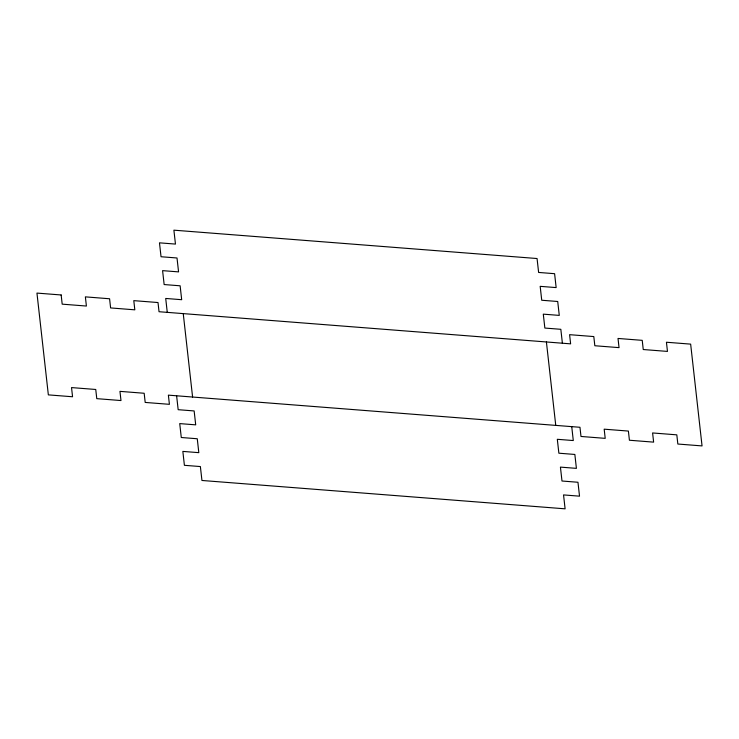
<?xml version="1.0" encoding="UTF-8"?>
<svg xmlns="http://www.w3.org/2000/svg" width="739" height="739" viewBox="0 0 739 739"><rect width="100%" height="100%" fill="white"/><g stroke="black" fill="none" stroke-linecap="round" stroke-linejoin="round"><path stroke-width="1.11" d="M562.388 343.21L560.827 329.308L544.855 328.061L543.294 314.149L559.275 315.396L557.714 301.494L541.733 300.246L540.181 286.344L556.153 287.591L554.601 273.689L538.62 272.442L537.059 258.53L173.896 230.171L175.457 244.082L159.476 242.835L161.037 256.738L177.009 257.985L178.57 271.887L162.589 270.64L164.15 284.552L180.131 285.799L181.683 299.701L165.712 298.454L167.263 312.357M571.737 426.643L573.288 440.546L557.317 439.299L558.869 453.201L574.85 454.448L576.411 468.36L560.43 467.113L561.991 481.015L577.963 482.262L579.524 496.165L563.543 494.918L565.104 508.829L201.941 480.47L200.38 466.558L184.399 465.311L182.847 451.409L198.819 452.656L197.267 438.754L181.286 437.506L179.725 423.604L195.706 424.851L194.145 410.939L178.173 409.692L176.612 395.79M546.407 341.963L555.756 425.396M183.244 313.604L192.593 397.037M61.161 294.972L36.95 293.087L48.349 394.875L72.561 396.76L71.535 387.587L95.747 389.471L96.772 398.654L120.984 400.547L119.958 391.365L144.17 393.259L145.195 402.432L169.407 404.325L168.381 395.143L579.967 427.281L580.993 436.463L605.204 438.356L604.179 429.174L628.39 431.068L629.416 440.241L653.627 442.134L652.602 432.952L676.813 434.846L677.839 444.028L702.05 445.913L690.651 344.125L666.439 342.24L667.465 351.413L643.253 349.529L642.228 340.346L618.016 338.453L619.042 347.635L594.83 345.741L593.805 336.568L569.593 334.675L570.619 343.857L159.033 311.719L158.007 302.537L133.796 300.644L134.821 309.826L110.61 307.932L109.584 298.759L85.373 296.866L86.398 306.048L62.187 304.154L61.161 294.972"/></g></svg>
